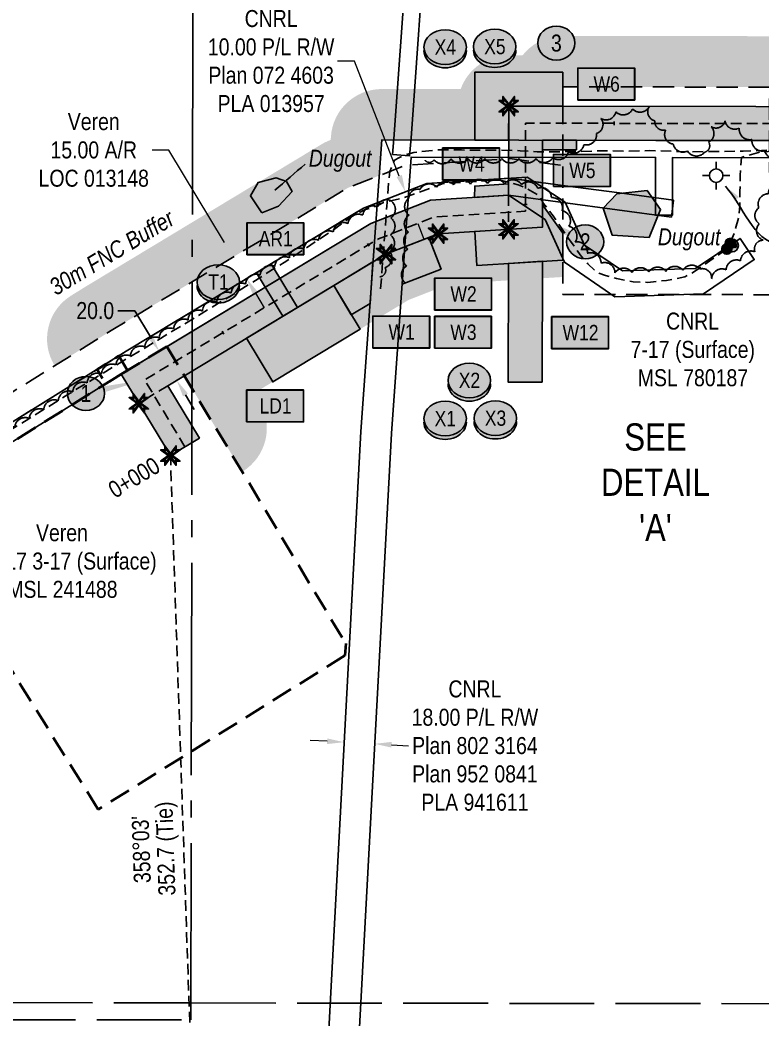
# Model space of a CAD drawing. Extents: x 487965 to 496519, y 6039746 to 6047500.
# Drawn here: x 490893 to 491330, y 6042591 to 6043180 of the extents above; entities that cross this region are included whole.
import ezdxf
from ezdxf.enums import TextEntityAlignment as Align

# ---------------------------------------------------------------- set-up
doc = ezdxf.new("R2010")
doc.units = 0
doc.header["$LTSCALE"] = 5
doc.header["$PDSIZE"] = 0.5
for name, pattern in [('0', [1, 1, 0]), ('foc-ACCESSROAD', [3.75, 2.5, -1.25]), ('foc-QUARTERLINE', [33, 25, -3, 2, -3]), ('foc-TIELINE', [1.875, 1.25, -0.625]), ('foc-TRAV', [1.875, 1.25, -0.625]), ('foc-UNSURVEYED', [12.5, 10, -2.5]), ('UG_PIPE', [1.875, 1.25, -0.625])]:
    doc.linetypes.add(name, pattern=pattern)
doc.layers.get('Defpoints').update_dxf_attribs({"color": 9})
doc.layers.add('AS-PIPE-AG', color=7, linetype='Continuous', true_color=0x7d00fa)
for name, color, linetype in [('AS-PIPE-UG', 44, 'UG_PIPE'), ('AS-SYMBOL', 7, 'Continuous'), ('C-AR', 13, 'foc-ACCESSROAD'), ('C-WS', 13, 'foc-ACCESSROAD'), ('CG-NOTES', 7, 'Continuous'), ('DETAIL-T', 7, 'Continuous'), ('F-RW', 190, 'Continuous'), ('F-WS', 190, 'foc-ACCESSROAD'), ('F-WS-S', 190, 'Continuous'), ('L-BD', 7, 'Continuous'), ('L-MON', 1, 'Continuous'), ('L-QSEC', 8, 'foc-QUARTERLINE'), ('L-TIE', 7, 'foc-TIELINE'), ('L-USEC', 7, 'foc-UNSURVEYED'), ('P-BUFFER-H 100m', 191, 'Continuous'), ('P-BUFFER-H 30m', 51, 'Continuous'), ('P-BUFFER-T', 40, 'Continuous'), ('P-CROSSINGS', 250, 'Continuous'), ('P-ELEVATION', 7, 'Continuous'), ('P-PROPOSED', 10, 'Continuous'), ('P-PROPOSED-H', 21, 'Continuous'), ('P-TEMP-BLOCKS', 250, 'Continuous'), ('P-TEMP-H', 41, 'Continuous'), ('P-TEMP_ACCESS ROAD', 46, 'Continuous'), ('P-TEMP_LOG DECK', 46, 'Continuous'), ('P-TEMP_WORKSPACE', 46, 'Continuous'), ('P-TRAV', 4, 'foc-TRAV'), ('P-TXT', 4, 'Continuous'), ('T-BUSH', 110, '0'), ('T-TIE', 201, 'foc-TIELINE'), ('T-WATER', 160, 'Continuous'), ('T-WATER-H', 133, 'Continuous'), ('T-WATER-T', 170, 'Continuous')]:
    doc.layers.add(name, color=color, linetype=linetype)
for name, color, linetype, lineweight in [('C-AR-T', 13, 'Continuous', 9), ('C-WS-T', 13, 'Continuous', 9), ('F-RW-T', 190, 'Continuous', 9), ('F-WS-T', 190, 'Continuous', 9), ('P-CHAINAGE-T', 201, 'Continuous', 18)]:
    doc.layers.add(name, color=color, linetype=linetype, lineweight=lineweight)
doc.styles.add('80', font='ARIALN.TTF', dxfattribs={"height": 10})
doc.styles.add('80CG', font='ARIALN.TTF', dxfattribs={"height": 10})
doc.styles.add('80L', font='ARIALN.TTF', dxfattribs={"height": 10})
doc.styles.add('Crossing', font='ARIALN.TTF', dxfattribs={"height": 10})
doc.dimstyles.new('Compass 5 000', dxfattribs={"dimscale": 5, "dimtxt": 9, "dimasz": 2, "dimexe": 0.2, "dimexo": 0.0625, "dimgap": 0.5, "dimtad": 0, "dimtih": 1, "dimtoh": 1, "dimzin": 0, "dimdsep": 46, "dimtxsty": '80CG', "dimcen": 0.1, "dimse1": 1, "dimse2": 1, "dimclrd": 256, "dimclrt": 256, "dimaunit": 1, "dimadec": 4, "dimazin": 0, "dimtfac": 0.06, "dimtofl": 0, "dimtmove": 0, "dimatfit": 1, "dimfxl": 0.2, "dimtolj": 1, "dimtzin": 0, "dimlwd": -1, "dimarcsym": 0})

# ---------------------------------------------------------------- blocks, each defined once
blk = doc.blocks.new('GABD')
for p, q in [((0, 0.81), (0, 1.62)), ((-0.81, 0), (-1.62, 0)), ((1.62, 0), (0.81, 0)), ((0, -0.81), (0, -1.62))]:
    blk.add_line(p, q)
blk.add_circle((0, 0), 0.8)
blk = doc.blocks.new('*D65')
at = {"layer": 'Defpoints', "color": 0, "transparency": 16777216}
for p in [(491089.07, 6042846.33), (491107.04, 6042845.35), (491102.08, 6042753.66)]:
    blk.add_point(p, dxfattribs=at)
at = {"layer": 'F-RW-T', "transparency": 16777216}
for p, q in [((491074.13, 6042755.18), (491064.14, 6042755.72)), ((491112.06, 6042753.12), (491122.05, 6042752.58))]:
    blk.add_line(p, q, dxfattribs=at)
for points in [[(491074.22, 6042756.84), (491074.04, 6042753.51), (491084.11, 6042754.64)], [(491112.15, 6042754.79), (491111.97, 6042751.46), (491102.08, 6042753.66)]]:
    blk.add_solid(points, dxfattribs=at)
at = {"layer": 'F-RW-T', "transparency": 16777216, "insert": (491161.14, 6042752.58), "char_height": 10, "attachment_point": 5, "style": '80CG'}
blk.add_mtext('\\A1;CNRL\\P18.00 P/L R/W\\PPlan 802 3164\\PPlan 952 0841\\PPLA 941611', dxfattribs=at)
blk = doc.blocks.new('TEMP')
h = blk.add_hatch(color=255)
h.dxf.hatch_style = 1
h.paths.add_polyline_path([(0, 0.25), (-0.67, 1.15), (-0.67, 0.67), (-1.15, 0.67), (-0.25, 0), (-1.15, -0.67), (-0.67, -0.67), (-0.67, -1.15), (0, -0.25), (0.67, -1.15), (0.67, -0.67), (1.15, -0.67), (0.25, 0), (1.15, 0.67), (0.67, 0.67), (0.67, 1.15)])
h.paths.add_polyline_path([(0.57, 0.85), (0.57, 0.57), (0.85, 0.57), (0.08, 0), (0.85, -0.57), (0.57, -0.57), (0.57, -0.85), (0, -0.08), (-0.57, -0.85), (-0.57, -0.57), (-0.85, -0.57), (-0.08, 0), (-0.85, 0.57), (-0.57, 0.57), (-0.57, 0.85), (0, 0.08)], flags=16)
h = blk.add_hatch(color=1)
h.dxf.hatch_style = 1
h.paths.add_polyline_path([(0, 0.08), (-0.57, 0.85), (-0.57, 0.57), (-0.85, 0.57), (-0.08, 0), (-0.85, -0.57), (-0.57, -0.57), (-0.57, -0.85), (0, -0.08), (0.57, -0.85), (0.57, -0.57), (0.85, -0.57), (0.08, 0), (0.85, 0.57), (0.57, 0.57), (0.57, 0.85)])
at = {"color": 1}
for p, q in [((-0.08, 0), (0.08, 0)), ((0, 0.08), (0, -0.08))]:
    blk.add_line(p, q, dxfattribs=at)
at = {"color": 255, "flags": 128}
blk.add_lwpolyline([(-0.25, 0), (-1.15, 0.67), (-0.67, 0.67), (-0.67, 1.15), (0, 0.25), (0.67, 1.15), (0.67, 0.67), (1.15, 0.67), (0.25, 0), (1.15, -0.67), (0.67, -0.67), (0.67, -1.15), (0, -0.25), (-0.67, -1.15), (-0.67, -0.67), (-1.15, -0.67)], close=True, dxfattribs=at)
at = {"color": 1, "flags": 128}
blk.add_lwpolyline([(-0.08, 0), (-0.85, 0.57), (-0.57, 0.57), (-0.57, 0.85), (0, 0.08), (0.57, 0.85), (0.57, 0.57), (0.85, 0.57), (0.08, 0), (0.85, -0.57), (0.57, -0.57), (0.57, -0.85), (0, -0.08), (-0.57, -0.85), (-0.57, -0.57), (-0.85, -0.57)], close=True, dxfattribs=at)
blk = doc.blocks.new('*D98')
at = {"layer": 'C-AR-T', "transparency": 16777216}
for p, q in [((490981.03, 6043103.15), (490971.03, 6043103.15)), ((491013.8, 6043048.81), (490981.03, 6043103.15)), ((491031.87, 6043018.85), (491037.04, 6043010.29))]:
    blk.add_line(p, q, dxfattribs=at)
for points in [[(491015.23, 6043049.67), (491012.38, 6043047.95), (491018.97, 6043040.25)], [(491033.3, 6043019.71), (491030.45, 6043017.99), (491026.71, 6043027.41)]]:
    blk.add_solid(points, dxfattribs=at)
at = {"layer": 'Defpoints', "color": 0, "transparency": 16777216}
for p in [(491030.42, 6043047.16), (491038.16, 6043034.32), (491026.71, 6043027.41)]:
    blk.add_point(p, dxfattribs=at)
at = {"layer": 'C-AR-T', "transparency": 16777216, "insert": (490936.72, 6043103.15), "char_height": 10, "attachment_point": 5, "style": '80CG'}
blk.add_mtext('\\A1;Veren\\P15.00 A/R\\PLOC 013148', dxfattribs=at)
blk = doc.blocks.new('xing2')
h = blk.add_hatch(color=50)
h.dxf.hatch_style = 1
edge = h.paths.add_edge_path()
edge.add_ellipse((0, 0), major_axis=(-12.5, 0), ratio=0.816297, start_angle=0, end_angle=360)
h = blk.add_hatch(color=250)
h.dxf.hatch_style = 1
edge = h.paths.add_edge_path()
edge.add_ellipse((0, -2.05), major_axis=(-12.5, 0), ratio=0.816297, start_angle=0, end_angle=180)
edge.add_line((12.5, -2.05), (12.5, 0))
edge.add_ellipse((0, 0), major_axis=(-12.5, 0), ratio=0.816297, start_angle=0, end_angle=180, ccw=False)
edge.add_line((-12.5, 0), (-12.5, -2.05))
at = {"color": 250}
blk.add_ellipse((0, 0), major_axis=(-12.5, 0), ratio=0.816297, dxfattribs=at)
blk.add_ellipse((0, -2.05), major_axis=(-12.5, 0), ratio=0.816297, start_param=0, end_param=3.141593, dxfattribs=at)
at = {"color": 250, "style": 'Crossing'}
blk.add_attdef('CROSSING', text='', height=9, dxfattribs=at).set_placement((0.09, 0.02), align=Align.MIDDLE_CENTER)
at = {"color": 250, "style": 'Crossing', "flags": 1}
for tag, p in [('OWNER', (0.09, -12.49)), ('DESCRIPTION', (0.09, -25.77)), ('LOCATION', (0.09, -39.3)), ('DWG_REF', (0.09, -52.84))]:
    blk.add_attdef(tag, text='', height=9, dxfattribs=at).set_placement(p, align=Align.MIDDLE_CENTER)
blk = doc.blocks.new('Temp_Area_Small_Pink')
at = {"true_color": 0xff8aff}
h = blk.add_hatch(color=211, dxfattribs=at)
h.dxf.hatch_style = 1
h.paths.add_polyline_path([(-16.83, -9.44), (16.33, -9.44), (16.33, 9.05), (-16.83, 9.05)])
at = {"color": 250}
for points in [[(-17.03, -9.64), (16.53, -9.64), (16.53, 9.25), (-17.03, 9.25)], [(-16.93, -9.54), (16.43, -9.54), (16.43, 9.15), (-16.93, 9.15)]]:
    blk.add_lwpolyline(points, close=True, dxfattribs=at)
at = {"color": 250, "style": '80L'}
blk.add_attdef('TEMPORARY', text='', height=9, dxfattribs=at).set_placement((0, -0.15), align=Align.MIDDLE_CENTER)
blk = doc.blocks.new('*D111')
at = {"layer": 'Defpoints', "color": 0, "transparency": 16777216}
for p in [(491001.08, 6043000.27), (490975.24, 6042984.68), (491011.41, 6042983.16)]:
    blk.add_point(p, dxfattribs=at)
at = {"layer": 'P-TXT', "transparency": 16777216}
for p, q in [((490960.82, 6043008.59), (490950.82, 6043008.59)), ((490970.08, 6042993.25), (490960.82, 6043008.59)), ((490990.73, 6042959), (490995.9, 6042950.44))]:
    blk.add_line(p, q, dxfattribs=at)
for points in [[(490971.5, 6042994.11), (490968.65, 6042992.39), (490975.24, 6042984.68)], [(490992.16, 6042959.87), (490989.3, 6042958.14), (490985.57, 6042967.57)]]:
    blk.add_solid(points, dxfattribs=at)
at = {"layer": 'P-TXT', "transparency": 16777216, "insert": (490937.61, 6043008.59), "char_height": 10, "attachment_point": 5, "style": '80CG'}
blk.add_mtext('\\A1;20.0', dxfattribs=at)
blk = doc.blocks.new('*D112')
at = {"layer": 'Defpoints', "color": 0, "transparency": 16777216}
for p in [(491120.21, 6043078.53), (491105.86, 6043072.94), (491109.48, 6043063.64)]:
    blk.add_point(p, dxfattribs=at)
at = {"layer": 'F-RW-T', "transparency": 16777216}
for p, q in [((491090.25, 6043155.45), (491080.25, 6043155.45)), ((491116.58, 6043087.84), (491090.25, 6043155.45)), ((491127.46, 6043059.91), (491131.09, 6043050.59))]:
    blk.add_line(p, q, dxfattribs=at)
for points in [[(491118.13, 6043088.45), (491115.03, 6043087.24), (491120.21, 6043078.53)], [(491129.01, 6043060.51), (491125.91, 6043059.3), (491123.83, 6043069.23)]]:
    blk.add_solid(points, dxfattribs=at)
at = {"layer": 'F-RW-T', "transparency": 16777216, "insert": (491041.16, 6043155.45), "char_height": 10, "attachment_point": 5, "style": '80CG'}
blk.add_mtext('\\A1;CNRL\\P10.00 P/L R/W\\PPlan 072 4603\\PPLA 013957', dxfattribs=at)
blk = doc.blocks.new('*U118')
at = {"layer": 'P-ELEVATION'}
h = blk.add_hatch(color=111, dxfattribs=at)
h.dxf.hatch_style = 1
edge = h.paths.add_edge_path()
edge.add_ellipse((0, 0), major_axis=(-10.94, 0), ratio=0.913794, start_angle=0, end_angle=360)
at = {"layer": 'P-ELEVATION', "color": 7, "flags": 128}
blk.add_lwpolyline([(0, 0, 5, 0, 0), (34.56, 7.93, 0, 0, 0)], format="xyseb", dxfattribs=at)
at = {"layer": 'P-ELEVATION', "color": 7}
blk.add_ellipse((0, 0), major_axis=(-10.94, 0), ratio=0.913794, dxfattribs=at)
at = {"layer": 'P-ELEVATION', "style": '80'}
blk.add_attdef('BEND', text='', height=10, dxfattribs=at).set_placement((0, 0), align=Align.MIDDLE_CENTER)
blk = doc.blocks.new('*U119')
at = {"layer": 'P-ELEVATION'}
h = blk.add_hatch(color=111, dxfattribs=at)
h.dxf.hatch_style = 1
edge = h.paths.add_edge_path()
edge.add_ellipse((0, 0), major_axis=(-10.94, 0), ratio=0.913794, start_angle=0, end_angle=360)
at = {"layer": 'P-ELEVATION', "color": 7, "flags": 128}
blk.add_lwpolyline([(0, 0, 5, 0, 0), (-35.15, 17.98, 0, 0, 0)], format="xyseb", dxfattribs=at)
at = {"layer": 'P-ELEVATION', "color": 7}
blk.add_ellipse((0, 0), major_axis=(-10.94, 0), ratio=0.913794, dxfattribs=at)
at = {"layer": 'P-ELEVATION', "style": '80'}
blk.add_attdef('BEND', text='', height=10, dxfattribs=at).set_placement((0, 0), align=Align.MIDDLE_CENTER)
blk = doc.blocks.new('*U120')
at = {"layer": 'P-ELEVATION'}
h = blk.add_hatch(color=111, dxfattribs=at)
h.dxf.hatch_style = 1
edge = h.paths.add_edge_path()
edge.add_ellipse((0, 0), major_axis=(-10.94, 0), ratio=0.913794, start_angle=0, end_angle=360)
at = {"layer": 'P-ELEVATION', "color": 7, "flags": 128}
blk.add_lwpolyline([(0, 0, 5, 0, 0), (-18.12, -47.2, 0, 0, 0)], format="xyseb", dxfattribs=at)
at = {"layer": 'P-ELEVATION', "color": 7}
blk.add_ellipse((0, 0), major_axis=(-10.94, 0), ratio=0.913794, dxfattribs=at)
at = {"layer": 'P-ELEVATION', "style": '80'}
blk.add_attdef('BEND', text='', height=10, dxfattribs=at).set_placement((0, 0), align=Align.MIDDLE_CENTER)
blk = doc.blocks.new('GFRGHTRHTRHJT')
at = {"layer": 'T-TIE'}
for p, q in [((447.53, -45.11), (447.53, -43.11)), ((396.28, -91.87), (394.29, -91.86)), ((303.33, -116.52), (302.3, -114.81)), ((217.7, -168.18), (216.67, -166.46)), ((196.42, -233.57), (192.99, -235.63))]:
    blk.add_line(p, q, dxfattribs=at)
at = {"layer": 'T-TIE', "flags": 128}
blk.add_lwpolyline([(194.71, -234.6), (170.95, -195.21), (308.72, -112.11), (341.65, -99.24), (395.28, -95.88), (395.35, -44.04), (1393.7, -45.45), (1393.48, -205.88, 0.432024), (1509.82, -316), (1693.64, -316.29), (1693.91, -177.58), (1653.96, -177.6)], format="xyb", dxfattribs=at)
blk = doc.blocks.new('RISER')
h = blk.add_hatch(color=255)
h.dxf.hatch_style = 1
edge = h.paths.add_edge_path()
edge.add_arc((0, 0), 0.7, 0, 360)
blk.add_hatch(color=48).paths.add_polyline_path([(0.58, -0.15), (-0.58, -0.15, 0.774597)])
at = {"color": 48}
blk.add_line((-0.58, -0.15), (0.58, -0.15), dxfattribs=at)
blk.add_circle((0, 0), 0.6, dxfattribs=at)
blk = doc.blocks.new('PIG')
h = blk.add_hatch(color=255)
h.dxf.hatch_style = 1
edge = h.paths.add_edge_path()
edge.add_arc((0, 0), 0.85, 0, 360)
at = {"layer": 'AS-SYMBOL'}
h = blk.add_hatch(color=48, dxfattribs=at)
h.dxf.hatch_style = 1
h.paths.add_polyline_path([(-0.1, 0, 1), (-0.55, 0, 1)])
h = blk.add_hatch(color=48, dxfattribs=at)
h.dxf.hatch_style = 1
h.paths.add_polyline_path([(0.1, 0, 1), (0.55, 0, 1)])
at = {"layer": 'AS-SYMBOL', "color": 48}
for centre, radius in [((0, 0), 0.75), ((-0.33, 0), 0.225), ((0.33, 0), 0.225)]:
    blk.add_circle(centre, radius, dxfattribs=at)
blk = doc.blocks.new('XING3')
h = blk.add_hatch(color=250)
h.dxf.hatch_style = 1
edge = h.paths.add_edge_path()
edge.add_ellipse((0, -2.05), major_axis=(-12.5, 0), ratio=0.816297, start_angle=0, end_angle=180)
edge.add_line((12.5, -2.05), (12.5, 0))
edge.add_ellipse((0, 0), major_axis=(-12.5, 0), ratio=0.816297, start_angle=0, end_angle=180, ccw=False)
edge.add_line((-12.5, 0), (-12.5, -2.05))
at = {"layer": 'P-BUFFER-H 100m'}
h = blk.add_hatch(color=256, dxfattribs=at)
h.dxf.hatch_style = 1
edge = h.paths.add_edge_path()
edge.add_ellipse((0, 0), major_axis=(-12.5, 0), ratio=0.816297, start_angle=0, end_angle=360)
at = {"color": 250}
blk.add_ellipse((0, 0), major_axis=(-12.5, 0), ratio=0.816297, dxfattribs=at)
blk.add_ellipse((0, -2.05), major_axis=(-12.5, 0), ratio=0.816297, start_param=0, end_param=3.141593, dxfattribs=at)
at = {"color": 250, "style": 'Crossing'}
blk.add_attdef('CROSSING', text='', height=9, dxfattribs=at).set_placement((0.09, 0.02), align=Align.MIDDLE_CENTER)
at = {"color": 250, "style": 'Crossing', "flags": 1}
for tag, p in [('OWNER', (0.09, -12.49)), ('DESCRIPTION', (0.09, -25.77)), ('LOCATION', (0.09, -39.3)), ('DWG_REF', (0.09, -52.84))]:
    blk.add_attdef(tag, text='', height=9, dxfattribs=at).set_placement(p, align=Align.MIDDLE_CENTER)

msp = doc.modelspace()

# ---------------------------------------------------------------- hatches: boundary and pattern name
at = {"layer": 'P-BUFFER-H 30m'}
h = msp.add_hatch(color=256, dxfattribs=at)
h.dxf.hatch_style = 1
edge = h.paths.add_edge_path()
edge.add_line((491992.227, 6043127.79), (491334.693, 6043128.717))
edge.add_line((491334.693, 6043128.717), (491334.679, 6043140.143))
edge.add_line((491334.679, 6043140.143), (491212.813, 6043140.363))
edge.add_line((491212.813, 6043140.363), (491212.828, 6043128.889))
edge.add_line((491212.828, 6043128.889), (491181.014, 6043128.934))
edge.add_line((491181.014, 6043128.934), (491180.986, 6043108.945))
edge.add_line((491180.986, 6043108.945), (491106.289, 6043109.05))
edge.add_line((491106.289, 6043109.05), (491104.796, 6043088.08))
edge.add_line((491104.796, 6043088.08), (491086.254, 6043080.801))
edge.add_line((491086.254, 6043080.801), (490948.056, 6042997.455))
edge.add_line((490948.056, 6042997.455), (490913.735, 6042976.185))
edge.add_arc((490939.225, 6042991.974), 29.984, 121.825915, 211.776138, ccw=False)
edge.add_line((490923.413, 6043017.451), (490932.244, 6043022.932))
edge.add_arc((490948.056, 6042997.455), 29.984, 121.093592, 121.825915, ccw=False)
edge.add_line((490932.571, 6043023.132), (491070.769, 6043106.477))
edge.add_arc((491086.254, 6043080.801), 29.984, 111.4347, 121.093592, ccw=False)
edge.add_line((491075.297, 6043108.711), (491076.231, 6043109.078))
edge.add_line((491076.231, 6043109.078), (491076.381, 6043111.18))
edge.add_arc((491106.289, 6043109.05), 29.984, 89.919195, 175.926095, ccw=False)
edge.add_line((491106.332, 6043139.034), (491152.759, 6043138.969))
edge.add_arc((491181.014, 6043128.934), 29.984, 89.919195, 160.447974, ccw=False)
edge.add_line((491181.056, 6043158.918), (491189.251, 6043158.907))
edge.add_arc((491212.813, 6043140.363), 29.984, 89.896471, 141.7974, ccw=False)
edge.add_line((491212.867, 6043170.348), (491334.733, 6043170.127))
edge.add_arc((491334.679, 6043140.143), 29.984, 38.15848, 89.896471, ccw=False)
edge.add_line((491358.256, 6043158.669), (491992.269, 6043157.774))
edge.add_line((491992.269, 6043157.774), (491992.227, 6043127.79))
h = msp.add_hatch(color=256, dxfattribs=at)
h.dxf.hatch_style = 1
edge = h.paths.add_edge_path()
edge.add_line((491212.939, 6043028.438), (491145.999, 6043024.244))
edge.add_line((491145.999, 6043024.244), (491122.083, 6043014.9))
edge.add_line((491122.083, 6043014.9), (491031.233, 6042960.097))
edge.add_line((491031.233, 6042960.097), (491034.33, 6042954.961))
edge.add_arc((491008.655, 6042939.474), 29.984, -58.901921, 31.098079, ccw=False)
edge.add_line((491024.142, 6042913.799), (490990.071, 6042970.285))
edge.add_line((490990.071, 6042970.285), (491108.787, 6043041.897))
edge.add_line((491108.787, 6043041.897), (491139.444, 6043053.874))
edge.add_line((491139.444, 6043053.874), (491200.903, 6043057.688))
edge.add_line((491200.903, 6043057.688), (491200.911, 6043063.305))
edge.add_line((491200.911, 6043063.305), (491202.438, 6043062.298))
edge.add_line((491202.438, 6043062.298), (491212.929, 6043039))
edge.add_line((491212.929, 6043039), (491212.939, 6043028.438))
at = {"layer": 'P-PROPOSED-H'}
h = msp.add_hatch(color=256, dxfattribs=at)
h.dxf.hatch_style = 1
edge = h.paths.add_edge_path()
edge.add_line((491180.94, 6043076.477), (491181.014, 6043128.934))
edge.add_line((491181.014, 6043128.934), (492198.786, 6043127.499))
edge.add_line((492198.786, 6043127.499), (492198.546, 6042957.15))
edge.add_arc((492298.493, 6042956.868), 99.948, 179.838389, 273.469934)
edge.add_line((492304.542, 6042857.103), (492478.582, 6042856.827))
edge.add_line((492478.582, 6042856.827), (492478.81, 6042975.454))
edge.add_line((492478.81, 6042975.454), (492448.899, 6042975.437))
edge.add_line((492448.899, 6042975.437), (492448.888, 6042995.427))
edge.add_line((492448.888, 6042995.427), (492498.839, 6042995.455))
edge.add_line((492498.839, 6042995.455), (492498.532, 6042836.805))
edge.add_line((492498.532, 6042836.805), (492305.104, 6042837.113))
edge.add_arc((492298.493, 6042956.868), 119.937, 179.84543, 273.159572, ccw=False)
edge.add_line((492178.556, 6042957.192), (492178.768, 6043107.537))
edge.add_line((492178.768, 6043107.537), (491200.975, 6043108.916))
edge.add_line((491200.975, 6043108.916), (491200.903, 6043057.688))
edge.add_line((491200.903, 6043057.688), (491139.444, 6043053.874))
edge.add_line((491139.444, 6043053.874), (491108.787, 6043041.897))
edge.add_line((491108.787, 6043041.897), (490980.378, 6042964.438))
edge.add_line((490980.378, 6042964.438), (490998.963, 6042933.628))
edge.add_line((490998.963, 6042933.628), (490981.846, 6042923.303))
edge.add_line((490981.846, 6042923.303), (490952.936, 6042971.229))
edge.add_line((490952.936, 6042971.229), (491099.932, 6043059.9))
edge.add_line((491099.932, 6043059.9), (491135.065, 6043073.63))
edge.add_line((491135.065, 6043073.63), (491180.94, 6043076.477))
at = {"layer": 'P-TEMP-H'}
h = msp.add_hatch(color=256, dxfattribs=at)
h.dxf.hatch_style = 1
h.paths.add_polyline_path([(491160.996, 6043108.973), (491161.053, 6043148.952), (491212.802, 6043148.879), (491212.828, 6043128.889), (491181.014, 6043128.934), (491180.986, 6043108.945)])
h = msp.add_hatch(color=256, dxfattribs=at)
h.dxf.hatch_style = 1
h.paths.add_polyline_path([(491220.957, 6043103.289), (491220.965, 6043108.888), (491200.975, 6043108.916), (491200.967, 6043103.317)])
h = msp.add_hatch(color=256, dxfattribs=at)
h.dxf.hatch_style = 1
h.paths.add_polyline_path([(491180.94, 6043076.477), (491180.949, 6043083.175), (491160.998, 6043081.937), (491160.989, 6043075.239)])
h = msp.add_hatch(color=256, dxfattribs=at)
h.dxf.hatch_style = 1
h.paths.add_polyline_path([(491212.93, 6043038.406), (491162.239, 6043035.261), (491161.001, 6043055.212), (491200.903, 6043057.688), (491200.922, 6043070.922), (491212.916, 6043054.161)])
h = msp.add_hatch(color=256, dxfattribs=at)
h.dxf.hatch_style = 1
h.paths.add_polyline_path([(491119.8, 6043046.199), (491118.228, 6043024.124), (491141.225, 6043033.109), (491133.95, 6043051.728)])
h = msp.add_hatch(color=256, dxfattribs=at)
h.dxf.hatch_style = 1
h.paths.add_polyline_path([(491032.579, 6043030.944), (491048.067, 6043005.269), (491056.625, 6043010.432), (491041.137, 6043036.106)])
h = msp.add_hatch(color=256, dxfattribs=at)
h.dxf.hatch_style = 1
h.paths.add_polyline_path([(491088.346, 6043006.221), (491099.391, 6043012.884), (491101.128, 6043037.277), (491078.021, 6043023.338)])
h = msp.add_hatch(color=256, dxfattribs=at)
h.dxf.hatch_style = 1
h.paths.add_polyline_path([(491200.774, 6042966.426), (491200.875, 6043037.658), (491180.884, 6043036.418), (491180.785, 6042966.454)])
h = msp.add_hatch(color=256, dxfattribs=at)
h.dxf.hatch_style = 1
h.paths.add_polyline_path([(491078.021, 6043023.338), (491093.508, 6042997.663), (491042.159, 6042966.688), (491026.671, 6042992.363)])
at = {"layer": 'T-WATER-H'}
h = msp.add_hatch(color=256, dxfattribs=at)
h.dxf.hatch_style = 1
h.paths.add_polyline_path([(491035.609, 6043066.179), (491028.994, 6043076.101), (491033.625, 6043084.039), (491044.208, 6043086.684), (491050.161, 6043084.7), (491053.468, 6043078.747), (491045.531, 6043070.148)])
h = msp.add_hatch(color=256, dxfattribs=at)
h.dxf.hatch_style = 1
h.paths.add_polyline_path([(491263.813, 6043051.627), (491241.984, 6043052.95), (491236.693, 6043068.825), (491244.63, 6043077.424), (491262.49, 6043079.408), (491270.427, 6043068.164)])

# ---------------------------------------------------------------- linework, layer by layer
at = {"layer": 'AS-PIPE-AG', "flags": 128}
msp.add_lwpolyline([(491311.579, 6043048.064), (491312.412, 6043046.786), (491309.454, 6043044.876)], dxfattribs=at)
at = {"layer": 'AS-PIPE-UG', "flags": 128}
for points in [[(491105.639, 6043021.371), (491110.441, 6043085.467), (491111.024, 6043090.524), (491113.722, 6043097.118), (491116.667, 6043098.76), (491119.912, 6043100.371), (491125.21, 6043101.755), (491139.36, 6043103.17), (491153.211, 6043103.157), (491162.209, 6043103.009), (491173.971, 6043103.136), (491187.861, 6043102.76), (491197.689, 6043102.16), (491212.01, 6043102.169), (491223.422, 6043102.322), (491233.924, 6043102.706), (491250.289, 6043102.516), (491263.92, 6043102.77), (491288.695, 6043102.1), (491318.97, 6043102.439), (491348.981, 6043103.559), (491387.168, 6043101.295), (491466.443, 6043100.393), (491520.38, 6043100.341), (491580.59, 6043099.894), (491683.141, 6043104.222)], [(491311.471, 6043048.128), (491311.829, 6043049.452), (491313.742, 6043053.939), (491316.366, 6043062.95), (491317.059, 6043070.317), (491317.194, 6043078.662), (491317.265, 6043088.441), (491318.046, 6043098.649), (491320.025, 6043099.411), (491328.041, 6043101.763), (491342.801, 6043103.132), (491387.333, 6043100.065), (491428.025, 6043098.667), (491466.49, 6043100.102), (491520.282, 6043099.945), (491580.498, 6043099.22), (491683.181, 6043103.89), (491954.838, 6043102.636), (492009.445, 6043101.144), (492053.561, 6043101.468), (492106.952, 6043101.84), (492148.593, 6043101.405), (492249.275, 6043101.046), (492257.214, 6043101.338), (492280.562, 6043101.008)], [(491309.446, 6043044.912), (491308.811, 6043044.571), (491307.319, 6043043.375), (491300.796, 6043038.883), (491295.976, 6043035.563), (491289.2, 6043030.803), (491284.658, 6043028.415), (491273.845, 6043026.435), (491262.943, 6043025.246), (491254.385, 6043025.505), (491244.557, 6043027.484), (491237.949, 6043029.337), (491232.752, 6043031.238), (491227.678, 6043036.176), (491223.169, 6043041.502), (491216.225, 6043051.122), (491211.715, 6043057.667), (491207.131, 6043064.389), (491201.594, 6043071.69), (491198.552, 6043076.565), (491191.143, 6043080.787), (491186.505, 6043082.741), (491176.168, 6043085.409), (491157.91, 6043084.414), (491142.453, 6043083.353), (491127.485, 6043077.974), (491118.222, 6043074.696), (491107.292, 6043072.212), (491104.063, 6043070.416), (491096.146, 6043067.957), (491088.641, 6043063.99), (491077.352, 6043055.787), (491048.844, 6043037.016), (491020.221, 6043019.048), (490997.614, 6043005.239), (490974.382, 6042991.277), (490947.59, 6042975.142), (490921.569, 6042959.26), (490898.495, 6042944.99), (490873.147, 6042929.156), (490834.883, 6042905.599), (490808.942, 6042889.217), (490779.149, 6042871.89), (490763.388, 6042862.323)]]:
    msp.add_lwpolyline(points, dxfattribs=at)
at = {"layer": 'C-AR', "flags": 128}
msp.add_lwpolyline([(489671.976, 6042369.939), (489748.456, 6042486.839), (489772.906, 6042510.673), (489802.761, 6042529.336), (489892.67, 6042578.69), (489920.669, 6042586.504), (489948.009, 6042586.021), (489973.272, 6042574.096), (490082.737, 6042507.983), (490118.674, 6042493.513), (490145.323, 6042491.002), (490180.227, 6042503.953), (490429.569, 6042657.508), (490625.298, 6042779.075), (490697.934, 6042837.737), (490755.424, 6042860.283), (490955.832, 6042984.667), (491095.504, 6043068.902), (491132.872, 6043083.507), (491181.289, 6043086.544), (491212.887, 6043082.334), (491212.878, 6043094.018), (491181.715, 6043098.133), (491123.254, 6043094.408), (491120.401, 6043094.226), (491086.205, 6043080.801), (490948.007, 6042997.455), (490748.679, 6042873.742), (490690.311, 6042850.851), (490616.6, 6042791.322), (490421.683, 6042670.259), (490173.625, 6042517.495), (490143.319, 6042506.249), (490122.252, 6042508.234), (490089.456, 6042521.44), (489980.366, 6042587.326), (489951.495, 6042600.954), (489918.746, 6042601.533), (489886.973, 6042592.665), (489795.175, 6042542.274), (489763.593, 6042522.532), (489736.812, 6042496.424), (489659.43, 6042378.147)], dxfattribs=at)
at = {"layer": 'C-AR', "lineweight": 40, "flags": 128}
msp.add_lwpolyline([(490956.559, 6042973.414), (490952.936, 6042971.229), (490943.821, 6042965.496), (490938.709, 6042974.04), (490951.445, 6042981.969), (490956.559, 6042973.414)], dxfattribs=at)
at = {"layer": 'C-WS', "lineweight": 40}
msp.add_lwpolyline([(490828.086, 6042893.617), (490952.936, 6042971.229), (490979.718, 6042987.449), (491085.132, 6042812.688), (491084.626, 6042805.577), (490939.372, 6042715.051), (490828.086, 6042893.617)], close=True, dxfattribs=at)
at = {"layer": 'F-RW'}
msp.add_lwpolyline([(491150.065, 6043471.987), (491148.483, 6043452.059), (491144.025, 6043395.003), (491142.134, 6043370.803), (491123.542, 6043110.055), (491122.63, 6043099.817), (491112.661, 6043100.535), (491113.33, 6043109.817), (491132.167, 6043371.551), (491134.001, 6043395.018), (491138.519, 6043452.832), (491140.076, 6043472.761)], dxfattribs=at)
at = {"layer": 'F-RW', "flags": 128}
for points in [[(491084.381, 6042422.967), (491111.973, 6042936.308), (491123.563, 6043099.031), (491267.547, 6043098.828), (491267.472, 6043064.825), (491277.467, 6043064.803), (491277.542, 6043098.814), (492192.814, 6043097.523), (492326.194, 6043097.335), (492517.005, 6043097.089), (492517.018, 6043107.083), (492326.207, 6043107.329), (492192.828, 6043107.518), (491267.561, 6043108.822), (491106.24, 6043109.05), (491094.017, 6042937.43), (491066.416, 6042423.933)], [(490759.921, 6042851.311), (490952.936, 6042971.229), (491099.932, 6043059.9), (491121.359, 6043068.283), (491135.004, 6043073.621), (491180.94, 6043076.477), (491212.9, 6043072.249), (491244.861, 6043067.99), (491276.793, 6043063.69), (491278.099, 6043073.58), (491246.181, 6043077.897), (491214.22, 6043082.156), (491181.289, 6043086.544), (491132.817, 6043083.498), (491117.717, 6043077.591), (491095.498, 6043068.898), (490955.886, 6042984.681), (490755.424, 6042860.283)], [(490955.911, 6042984.696), (491095.504, 6043068.902), (491117.748, 6043077.566), (491132.872, 6043083.507), (491191.894, 6043087.206), (491214.297, 6043072.446), (491225.717, 6043047.099), (491247.946, 6043031.957), (491291.014, 6043033.356), (491317.227, 6043051.106), (491325.633, 6043038.692), (491295.783, 6043018.475), (491243.523, 6043016.797), (491213.809, 6043037.047), (491202.438, 6043062.298), (491180.94, 6043076.477), (491135.065, 6043073.63), (491121.39, 6043068.258), (491099.932, 6043059.9), (490961.074, 6042976.138)]]:
    msp.add_lwpolyline(points, dxfattribs=at)
at = {"layer": 'F-WS', "flags": 128}
msp.add_lwpolyline([(491334.63, 6043140.143), (491212.813, 6043140.363), (491212.9, 6043072.249), (491212.948, 6043018.191), (491334.726, 6043017.989)], close=True, dxfattribs=at)
at = {"layer": 'L-QSEC'}
msp.add_line((490995.338, 6043355.213), (490993.882, 6042591.126), dxfattribs=at)
at = {"layer": 'L-TIE'}
msp.add_line((490993.859, 6042571.009), (490981.846, 6042923.303), dxfattribs=at)
at = {"layer": 'L-USEC'}
for p, q in [((490198.562, 6042602.306), (490993.901, 6042601.189)), ((490993.901, 6042601.189), (491799.336, 6042600.057)), ((490188.478, 6042592.257), (490993.887, 6042591.126))]:
    msp.add_line(p, q, dxfattribs=at)
at = {"layer": 'P-PROPOSED', "flags": 128}
msp.add_lwpolyline([(491180.94, 6043076.477), (491181.014, 6043128.934), (492198.786, 6043127.499), (492198.546, 6042957.15, 0.4329021), (492304.542, 6042857.103), (492478.582, 6042856.827), (492478.81, 6042975.454), (492448.899, 6042975.437), (492448.888, 6042995.427), (492498.839, 6042995.455), (492498.532, 6042836.805), (492305.104, 6042837.113, -0.4312586), (492178.556, 6042957.192), (492178.768, 6043107.537), (491200.975, 6043108.916), (491200.903, 6043057.688), (491139.444, 6043053.874), (491108.787, 6043041.897), (490980.378, 6042964.438), (490998.963, 6042933.628), (490981.846, 6042923.303), (490952.936, 6042971.229), (491099.932, 6043059.9), (491135.065, 6043073.63)], format="xyb", close=True, dxfattribs=at)
at = {"layer": 'P-TEMP_ACCESS ROAD', "flags": 128}
msp.add_lwpolyline([(491032.579, 6043030.944), (491048.067, 6043005.269), (491056.625, 6043010.432), (491041.137, 6043036.106)], close=True, dxfattribs=at)
at = {"layer": 'P-TEMP_LOG DECK'}
msp.add_lwpolyline([(491078.021, 6043023.338), (491093.508, 6042997.663), (491042.159, 6042966.688), (491026.671, 6042992.363)], close=True, dxfattribs=at)
at = {"layer": 'P-TEMP_WORKSPACE', "flags": 128}
for points in [[(491160.996, 6043108.973), (491161.053, 6043148.952), (491212.802, 6043148.879), (491212.828, 6043128.889), (491181.014, 6043128.934), (491180.986, 6043108.945)], [(491212.93, 6043038.406), (491162.239, 6043035.261), (491161.001, 6043055.212), (491200.903, 6043057.688), (491200.922, 6043070.922), (491212.916, 6043054.161)], [(491119.8, 6043046.199), (491118.228, 6043024.124), (491141.225, 6043033.109), (491133.95, 6043051.728), (491119.8, 6043046.199)], [(491088.346, 6043006.221), (491099.391, 6043012.884), (491101.128, 6043037.277), (491078.021, 6043023.338)]]:
    msp.add_lwpolyline(points, close=True, dxfattribs=at)
at = {"layer": 'P-TEMP_WORKSPACE'}
for points in [[(491220.957, 6043103.289), (491220.957, 6043103.289), (491220.957, 6043103.289), (491220.965, 6043108.888), (491200.975, 6043108.916), (491200.967, 6043103.317)], [(491180.94, 6043076.477), (491180.949, 6043083.175), (491160.998, 6043081.937), (491160.989, 6043075.239)], [(491200.774, 6042966.426), (491200.875, 6043037.658), (491180.884, 6043036.418), (491180.785, 6042966.454)]]:
    msp.add_lwpolyline(points, close=True, dxfattribs=at)
at = {"layer": 'P-TRAV', "flags": 128}
for points in [[(491180.94, 6043076.477), (491180.912, 6043056.447)], [(490980.378, 6042964.438), (490963.261, 6042954.113)]]:
    msp.add_lwpolyline(points, dxfattribs=at)
at = {"layer": 'T-BUSH', "flags": 128}
for points in [[(491510.357, 6043097.841, -0.5205671), (491500.363, 6043097.942, -0.5205671), (491490.369, 6043098.043, -0.5205671), (491480.374, 6043098.143, -0.5205671), (491470.38, 6043098.244, -0.5205671), (491460.386, 6043098.345, -0.5205671), (491450.392, 6043098.446, -0.5205671), (491440.397, 6043098.553, -0.5205671), (491430.403, 6043098.664, -0.5205671), (491420.409, 6043098.774, -0.5205671), (491410.415, 6043098.884, -0.5205671), (491400.421, 6043098.994, -0.5205671), (491390.426, 6043099.104, -0.5205671), (491380.432, 6043099.214, -0.5205671), (491370.438, 6043099.317, -0.5205671), (491360.444, 6043099.185, -0.5205671), (491350.45, 6043099.069, -0.5205671), (491340.459, 6043099.348, -0.5205671), (491331.687, 6043102.689, -0.5205671), (491324.235, 6043109.35, -0.5205671), (491316.783, 6043116.011, -0.5205671), (491308.425, 6043120.395, -0.5205671), (491300.178, 6043116.885, -0.5205671), (491298.754, 6043107.825, -0.5205671), (491296.244, 6043101.777, -0.5205671), (491286.286, 6043102.636, -0.5205671), (491277.92, 6043106.661, -0.5205671), (491273.431, 6043114.913, -0.5205671), (491267.042, 6043120.303, -0.5205671), (491263.836, 6043128.856, -0.5205671), (491253.971, 6043127.253, -0.5205671), (491244.105, 6043125.65, -0.5205671), (491235.332, 6043121.704, -0.5205671), (491232.744, 6043112.898, -0.5205671), (491225.266, 6043106.267, -0.5205671), (491216.293, 6043102.107, -0.5205671), (491206.948, 6043098.564, -0.5205671), (491197.036, 6043098.107, -0.5205671), (491187.041, 6043098.102, -0.5205671), (491177.046, 6043098.097, -0.5205671), (491167.051, 6043098.092, -0.5205671), (491157.057, 6043098.088, -0.5205671), (491147.067, 6043097.901, -0.5205671), (491137.086, 6043097.364, -0.5205671), (491131.802, 6043097.08, -0.5205671)], [(491120.095, 6043024.9, -0.5205671), (491120.852, 6043034.871, -0.5205671), (491121.608, 6043044.843, -0.5205671), (491121.996, 6043054.835, -0.5205671), (491122.363, 6043064.828, -0.5205671), (491122.317, 6043074.825, -0.5205671), (491128.795, 6043079.863, -0.5205671), (491138.688, 6043081.327, -0.5205671), (491148.586, 6043082.721, -0.5205671), (491158.579, 6043083.096, -0.5205671), (491168.572, 6043083.471, -0.5205671), (491178.563, 6043083.259, -0.5205671), (491188.552, 6043082.799, -0.5205671), (491198.175, 6043080.631, -0.5205671), (491206.142, 6043075.124, -0.5205671), (491212.493, 6043067.399, -0.5205671), (491216.519, 6043058.303, -0.5205671), (491220.21, 6043049.009, -0.5205671), (491227.283, 6043042.364, -0.5205671), (491235.419, 6043036.549, -0.5205671), (491243.595, 6043030.865, -0.5205671), (491253.591, 6043031.148, -0.5205671), (491263.587, 6043031.431, -0.5205671), (491273.583, 6043031.715, -0.5205671), (491283.559, 6043032.393, -0.5205671), (491293.532, 6043033.125, -0.5205671), (491300.507, 6043027.41, -0.5205671), (491309.003, 6043032.685, -0.5205671), (491317.498, 6043037.96, -0.5205671), (491325.994, 6043043.234, -0.5205671), (491330.773, 6043050.046, -0.5205671), (491328.482, 6043059.78, -0.5205671), (491328.301, 6043069.129, -0.5205671), (491333.877, 6043077.43, -0.5205671), (491341.098, 6043082.449, -0.5205671), (491351.085, 6043081.947, -0.5205671), (491361.072, 6043081.445, -0.5205671), (491371.061, 6043081.035, -0.5205671), (491381.06, 6043081.201, -0.5205671), (491391.059, 6043081.368, -0.5205671), (491401.057, 6043081.535, -0.5205671), (491411.056, 6043081.48, -0.5205671), (491421.055, 6043081.343, -0.5205671), (491431.054, 6043081.207, -0.5205671), (491441.053, 6043081.071, -0.5205671), (491451.052, 6043080.934, -0.5205671), (491461.051, 6043080.798, -0.5205671), (491471.05, 6043080.662, -0.5205671), (491481.05, 6043080.582, -0.5205671), (491491.05, 6043080.528, -0.5205671), (491501.05, 6043080.473, -0.5205671), (491511.05, 6043080.419, -0.5205671), (491521.05, 6043080.365, -0.5205671), (491531.049, 6043080.311, -0.5205671), (491541.049, 6043080.257, -0.5205671), (491551.049, 6043080.202, -0.5205671), (491561.049, 6043080.148, -0.5205671), (491571.049, 6043080.094, -0.5205671), (491581.049, 6043080.04, -0.5205671), (491591.048, 6043079.986, -0.5205671), (491601.048, 6043079.931, -0.5205671), (491611.048, 6043079.919, -0.5205671), (491621.048, 6043079.926, -0.5205671), (491631.048, 6043079.932, -0.5205671), (491641.048, 6043079.938, -0.5205671), (491651.048, 6043079.945, -0.5205671), (491661.048, 6043079.951, -0.5205671), (491671.048, 6043079.957, -0.5205671), (491681.048, 6043079.964, -0.5205671), (491691.048, 6043079.97, -0.5205671), (491701.048, 6043079.976, -0.5205671), (491711.048, 6043079.983, -0.5205671), (491721.048, 6043079.989, -0.5205671), (491731.048, 6043079.995, -0.5205671), (491741.048, 6043080.001, -0.5205671), (491751.048, 6043080.008, -0.5205671), (491761.048, 6043080.014, -0.5205671), (491771.048, 6043080.02, -0.5205671), (491781.047, 6043079.937, -0.5205671), (491791.042, 6043079.619, -0.5205671), (491801.037, 6043079.3, -0.5205671), (491811.032, 6043078.982, -0.5205671), (491821.03, 6043078.963, -0.5205671), (491831.03, 6043079.026, -0.5205671), (491841.03, 6043079.089, -0.5205671), (491851.03, 6043079.153, -0.5205671), (491861.03, 6043079.216, -0.5205671), (491871.029, 6043079.279, -0.5205671), (491881.029, 6043079.342, -0.5205671), (491891.029, 6043079.405, -0.5205671), (491901.029, 6043079.468, -0.5205671), (491911.026, 6043079.25, -0.5205671), (491921.022, 6043078.968, -0.5205671), (491931.018, 6043078.685, -0.5205671), (491941.014, 6043078.403, -0.5205671), (491951.01, 6043078.121, -0.5205671), (491961.006, 6043077.838, -0.5205671), (491971.002, 6043077.556, -0.5205671), (491980.998, 6043077.273, -0.5205671), (491990.974, 6043077.492, -0.5205671), (492000.916, 6043078.563, -0.5205671), (492010.878, 6043078.591, -0.5205671), (492020.853, 6043077.889, -0.5205671), (492030.829, 6043077.187, -0.5205671), (492040.804, 6043076.485, -0.5205671), (492050.779, 6043075.783, -0.5205671), (492060.755, 6043075.082, -0.5205671), (492070.73, 6043074.38, -0.5205671), (492080.708, 6043074.64, -0.5205671), (492090.688, 6043075.283, -0.5205671), (492100.667, 6043075.925, -0.5205671), (492110.655, 6043076.386, -0.5205671), (492120.651, 6043076.675, -0.5205671), (492130.646, 6043076.963, -0.5205671), (492140.642, 6043077.252, -0.5205671), (492150.639, 6043077.507, -0.5205671), (492160.636, 6043077.752, -0.5205671), (492170.633, 6043077.997, -0.5205671), (492180.629, 6043078.014, -0.5205671), (492190.625, 6043077.718, -0.5205671), (492200.621, 6043077.422, -0.5205671), (492210.616, 6043077.125, -0.5205671), (492220.612, 6043076.829, -0.5205671), (492230.607, 6043076.533, -0.5205671), (492240.603, 6043076.236, -0.5205671), (492250.599, 6043075.94, -0.5205671), (492260.594, 6043075.644, -0.5205671), (492270.59, 6043075.348, -0.5205671), (492275.014, 6043070.303, -0.5205671), (492274.01, 6043060.372, -0.5205671), (492274.243, 6043050.374, -0.5205671), (492274.475, 6043040.377, -0.5205671), (492273.223, 6043030.515, -0.5205671), (492266.408, 6043023.944, -0.1150196), (492265.723, 6043021.259, -0.1150196)], [(490689.133, 6042829.963, -0.5205671), (490697.762, 6042835.016, -0.5205671), (490706.709, 6042839.395, -0.5205671), (490716.099, 6042842.837, -0.5205671), (490725.488, 6042846.279, -0.5205671), (490734.877, 6042849.72, -0.5205671), (490744.266, 6042853.162, -0.5205671), (490753.36, 6042857.289, -0.5205671), (490762.316, 6042861.738, -0.5205671), (490771.272, 6042866.186, -0.5205671), (490779.959, 6042871.113, -0.5205671), (490788.407, 6042876.463, -0.5205671), (490796.855, 6042881.814, -0.5205671), (490805.303, 6042887.164, -0.5205671), (490813.752, 6042892.515, -0.5205671), (490822.2, 6042897.866, -0.5205671), (490830.648, 6042903.216, -0.5205671), (490839.096, 6042908.567, -0.5205671), (490847.592, 6042913.841, -0.5205671), (490856.121, 6042919.061, -0.5205671), (490864.65, 6042924.281, -0.5205671), (490873.18, 6042929.501, -0.5205671), (490881.709, 6042934.722, -0.5205671), (490890.239, 6042939.942, -0.5205671), (490898.768, 6042945.162, -0.5205671), (490907.297, 6042950.382, -0.5205671), (490915.827, 6042955.602, -0.5205671), (490924.356, 6042960.822, -0.5205671), (490932.85, 6042966.1, -0.5205671), (490941.333, 6042971.395, -0.5205671), (490949.816, 6042976.689, -0.5205671), (490958.3, 6042981.984, -0.5205671), (490966.783, 6042987.279, -0.5205671), (490975.266, 6042992.573, -0.5205671), (490983.75, 6042997.868, -0.5205671), (490992.233, 6043003.162, -0.5205671), (491000.717, 6043008.457, -0.5205671), (491009.2, 6043013.752, -0.5205671), (491017.683, 6043019.046, -0.5205671), (491026.167, 6043024.341, -0.5205671), (491034.712, 6043029.534, -0.5205671), (491043.298, 6043034.66, -0.5205671), (491051.884, 6043039.786, -0.5205671), (491060.47, 6043044.913, -0.5205671), (491069.056, 6043050.039, -0.5205671), (491077.743, 6043054.992, -0.5205671), (491086.459, 6043059.893, -0.5205671), (491095.176, 6043064.795, -0.5205671), (491103.892, 6043069.696, -0.5205671), (491111.782, 6043073.213, -0.5205671), (491111.604, 6043063.214, -0.5205671), (491111.38, 6043053.217, -0.5205671), (491111.057, 6043043.222, -0.5205671), (491108.271, 6043033.934, -0.5205671), (491105.113, 6043028.496, -0.5205671)]]:
    msp.add_lwpolyline(points, format="xyb", dxfattribs=at)
at = {"layer": 'T-WATER', "flags": 128}
for points in [[(491035.609, 6043066.179), (491028.994, 6043076.101), (491033.625, 6043084.039), (491044.208, 6043086.684), (491050.161, 6043084.7), (491053.468, 6043078.747), (491045.531, 6043070.148), (491035.609, 6043066.179)], [(491263.813, 6043051.627), (491241.984, 6043052.95), (491236.693, 6043068.825), (491244.63, 6043077.424), (491262.49, 6043079.408), (491270.427, 6043068.164), (491263.813, 6043051.627)]]:
    msp.add_lwpolyline(points, close=True, dxfattribs=at)

# ---------------------------------------------------------------- block references
at = {"layer": 'AS-SYMBOL', "xscale": 4.99999999999998, "yscale": 4.99999999999998, "zscale": 4.99999999999998}
for name, p in [('RISER', (491311.472, 6043048.124)), ('PIG', (491312.517, 6043046.949)), ('RISER', (491309.44, 6043044.899))]:
    msp.add_blockref(name, p, dxfattribs=at)
at = {"layer": 'CG-NOTES', "xscale": 0.99947886, "yscale": 0.99947886, "zscale": 0.99947886}
for name, p, values in [('*U120', (491209.101, 6043166.1), {'BEND': '3'}), ('*U119', (491226.052, 6043049.116), {'BEND': '2'}), ('*U118', (490932.117, 6042959.905), {'BEND': '1'})]:
    msp.add_blockref(name, p, dxfattribs=at).add_auto_attribs(values)
at = {"layer": 'F-WS-S', "xscale": 4.999999999999899, "yscale": 4.999999999999899, "zscale": 4.999999999999899}
msp.add_blockref('GABD', (491303.165, 6043088.079), dxfattribs=at)
at = {"layer": 'L-MON'}
for p, xscale, yscale, zscale in [((491181.014, 6043128.934), 4.997394299999968, 4.997394299999968, 4.997394299999968), ((491180.912, 6043056.447), 4.997394299999968, 4.997394299999968, 4.997394299999968), ((491108.787, 6043041.897), 4.99739429999995, 4.99739429999995, 4.99739429999995), ((490963.261, 6042954.113), 4.99739429999995, 4.99739429999995, 4.99739429999995), ((490981.846, 6042923.303), 4.997394299999875, 4.997394299999875, 4.997394299999875)]:
    msp.add_blockref('TEMP', p, dxfattribs=dict(at, xscale=xscale, yscale=yscale, zscale=zscale))
at = {"layer": 'L-MON', "color": 6, "xscale": 4.997394299999968, "yscale": 4.997394299999968, "zscale": 4.997394299999968}
msp.add_blockref('TEMP', (491139.444, 6043053.874), dxfattribs=at)
at = {"layer": 'P-CROSSINGS', "color": 4}
for p, xscale, yscale, zscale, values in [((491143.624, 6043163.71), 0.998957991586894, 0.998957991586894, 0.998957991586894, {'CROSSING': 'X4'}), ((491172.801, 6043164), 0.998957991586894, 0.998957991586894, 0.998957991586894, {'CROSSING': 'X5'}), ((491157.844, 6042967.557), 0.99947886, 0.99947886, 0.99947886, {'CROSSING': 'X2'}), ((491143.608, 6042945.095), 0.998957991586894, 0.998957991586894, 0.998957991586894, {'CROSSING': 'X1'}), ((491173.165, 6042945.319), 0.99947886, 0.99947886, 0.99947886, {'CROSSING': 'X3'})]:
    msp.add_blockref('xing2', p, dxfattribs=dict(at, xscale=xscale, yscale=yscale, zscale=zscale)).add_auto_attribs(values)
at = {"layer": 'P-CROSSINGS', "xscale": 0.99947886, "yscale": 0.99947886, "zscale": 0.99947886}
msp.add_blockref('XING3', (491010.045, 6043025.405), dxfattribs=at).add_auto_attribs({'CROSSING': 'T1'})
at = {"layer": 'P-TEMP-BLOCKS', "xscale": 0.99947886, "yscale": 0.99947886, "zscale": 0.99947886}
for p, values in [((491238.717, 6043142.14), {'TEMPORARY': 'W6'}), ((491159.157, 6043095.109), {'TEMPORARY': 'W4'}), ((491224.412, 6043091.275), {'TEMPORARY': 'W5'}), ((491043.88, 6043051.103), {'TEMPORARY': 'AR1'}), ((491154.448, 6043018.571), {'TEMPORARY': 'W2'}), ((491117.992, 6042996.209), {'TEMPORARY': 'W1'}), ((491154.378, 6042996.072), {'TEMPORARY': 'W3'}), ((491223.337, 6042995.861), {'TEMPORARY': 'W12'}), ((491043.772, 6042952.709), {'TEMPORARY': 'LD1'})]:
    msp.add_blockref('Temp_Area_Small_Pink', p, dxfattribs=at).add_auto_attribs(values)
at = {"layer": 'T-TIE', "xscale": 0.99947886, "yscale": 0.99947886, "zscale": 0.99947886}
msp.add_blockref('GFRGHTRHTRHJT', (490795.799, 6043162.943), dxfattribs=at)

# ---------------------------------------------------------------- texts
at = {"layer": 'C-WS-T', "insert": (490862.522, 6042882.909), "char_height": 9.99479, "attachment_point": 1, "style": '80L'}
msp.add_mtext_dynamic_manual_height_columns('\\pi40.22002;Veren\\P\\pi0.53062;FC717 3-17 (Surface)\\P\\pi23.28479;MSL 241488', width=110.13125, gutter_width=49.974, heights=[0], dxfattribs=at)
at = {"layer": 'DETAIL-T', "color": 3, "insert": (491267.409, 6042907.607), "char_height": 15.9917, "width": 63.60296, "attachment_point": 5, "style": '80CG'}
msp.add_mtext("SEE\\PDETAIL 'A'", dxfattribs=at)
at = {"layer": 'F-WS-T', "insert": (491252.481, 6043007.464), "char_height": 10, "attachment_point": 1, "style": '80L'}
msp.add_mtext_dynamic_manual_height_columns('\\pi21.21303;CNRL\\P\\pi0.31262;7-17 (Surface)\\P\\pi4.52817;MSL 780187', width=72.62387, gutter_width=50, heights=[0], dxfattribs=at)
at = {"layer": 'L-BD', "insert": (490960.646, 6042663.412), "char_height": 9.99479, "width": 54.77131, "attachment_point": 1, "rotation": 91.9529, "line_spacing_factor": 0.855, "style": '80L'}
msp.add_mtext("\\pi8.08807;358°03'\\P\\pi0.27837;352.7 (Tie)", dxfattribs=at)
at = {"layer": 'P-BUFFER-T', "insert": (490909.017, 6043025.572), "char_height": 9.99479, "attachment_point": 1, "rotation": 31.113158, "style": '80L'}
msp.add_mtext_dynamic_manual_height_columns('\\pi0.36359;{\\fArial Narrow|b0|i1|c0|p34;30m FNC Buffer}', width=83.80801, gutter_width=49.974, heights=[0], dxfattribs=at)
at = {"layer": 'P-CHAINAGE-T', "style": '80L'}
msp.add_text('0+000', height=9.9948, rotation=31.099262, dxfattribs=at).set_placement((490960.451, 6042910.396), align=Align.MIDDLE_CENTER)
at = {"layer": 'T-WATER-T', "char_height": 9.99479, "attachment_point": 1, "style": '80L'}
for insert in [(491062.996, 6043103.299), (491268.499, 6043057.052)]:
    msp.add_mtext_dynamic_manual_height_columns('\\pi0.32609;{\\fArial Narrow|b0|i1|c0|p34;Dugout}', width=37.46109, gutter_width=49.974, heights=[0], dxfattribs=dict(at, insert=insert))

# ---------------------------------------------------------------- dimensions: what is measured, and where the dimension line sits
at = {"layer": 'C-AR-T'}
dim = msp.add_linear_dim(base=(491026.709, 6043027.412), p1=(491030.419, 6043047.157), p2=(491038.161, 6043034.319), angle=301.093621, text='Veren\\P15.00 A/R\\PLOC 013148', dimstyle='Compass 5 000', dxfattribs=at)
dim.commit()
dim.dimension.update_dxf_attribs({"geometry": '*D98', "text_midpoint": (490936.72, 6043103.148), "dimtype": 161})
at = {"layer": 'F-RW-T'}
for base, p1, p2, angle, text, picture, middle in [((491120.21, 6043078.525), (491109.483, 6043063.637), (491105.861, 6043072.936), 111.282562, 'CNRL\\P10.00 P/L R/W\\PPlan 072 4603\\PPLA 013957', '*D112', (491041.159, 6043155.45)), ((491102.079, 6042753.664), (491089.075, 6042846.326), (491107.039, 6042845.354), 356.903579, 'CNRL\\P18.00 P/L R/W\\PPlan 802 3164\\PPlan 952 0841\\PPLA 941611', '*D65', (491161.136, 6042752.584))]:
    dim = msp.add_linear_dim(base=base, p1=p1, p2=p2, angle=angle, text=text, dimstyle='Compass 5 000', dxfattribs=at)
    dim.commit()
    dim.dimension.update_dxf_attribs({"geometry": picture, "text_midpoint": middle, "dimtype": 161})
at = {"layer": 'P-TXT'}
dim = msp.add_linear_dim(base=(490975.241, 6042984.684), p1=(491011.407, 6042983.155), p2=(491001.082, 6043000.272), angle=121.099262, text='20.0', dimstyle='Compass 5 000', dxfattribs=at)
dim.commit()
dim.dimension.update_dxf_attribs({"geometry": '*D111', "text_midpoint": (490937.615, 6043008.589), "dimtype": 161})

# ---------------------------------------------------------------- leaders
at = {"layer": 'F-WS-S', "path_type": 1}
msp.add_leader([(491308.611, 6043081.813), (491339.801, 6043047.686), (491344.714, 6043047.315)], dimstyle='Compass 5 000', override={"dimgap": 0.5, "dimtad": 0}, dxfattribs=at)
at = {"layer": 'T-WATER-T', "path_type": 1}
msp.add_leader([(491043.386, 6043079.469), (491061.224, 6043094.849)], dimstyle='Compass 5 000', override={"dimgap": 0.5, "dimtad": 0}, dxfattribs=at)

doc.saveas('drawing.dxf')
